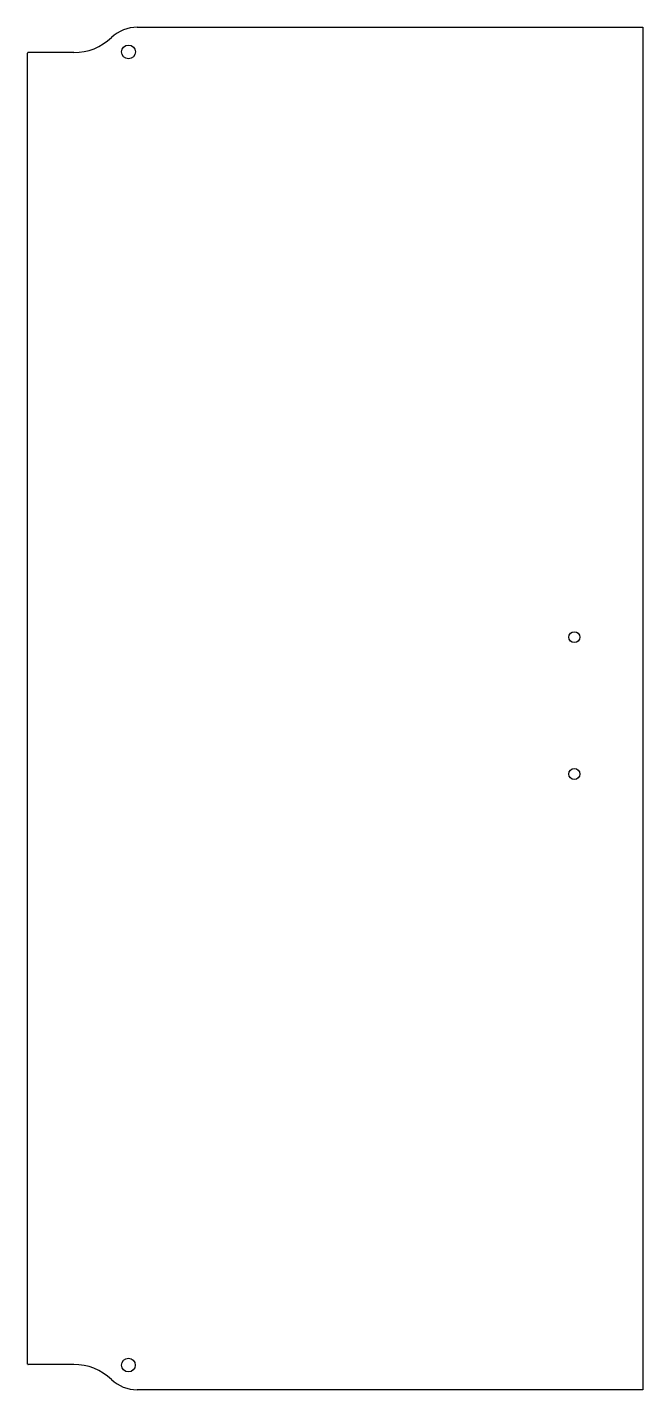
# Model space of a CAD drawing. Header units: inches. Extents: x 4043 to 4943, y 1591 to 3583.
import ezdxf

# ---------------------------------------------------------------- set-up
doc = ezdxf.new("R2010")
doc.units = ezdxf.units.IN
doc.layers.get('0').update_dxf_attribs({"lineweight": 25})

msp = doc.modelspace()

# ---------------------------------------------------------------- linework, layer by layer
for p, q in [((4204, 3582.6), (4943.1, 3582.6)), ((4943.1, 3582.6), (4943.1, 1591.1)), ((4043.9, 3545.3), (4043.2, 3544.6)), ((4111.2, 3545.6), (4044.6, 3545.6)), ((4043.2, 3544.6), (4043.1, 1629.1)), ((4043.8, 1628.4), (4043.1, 1629.1)), ((4111.1, 1628.1), (4044.5, 1628.1)), ((4943.1, 1591.1), (4204, 1591.1))]:
    msp.add_line(p, q)
for centre, radius in [((4191.2, 3546.6), 10), ((4843.1, 2691.1), 8), ((4843.1, 2491.1), 8), ((4191.1, 1627.1), 10)]:
    msp.add_circle(centre, radius)
for centre, radius, start, end in [((4111.2, 3625.6), 80, 270, 313.4613), ((4204, 3527.6), 55, 90, 133.4435), ((4044.6, 3544.6), 1, 90, 135), ((4044.5, 1629.1), 1, 224.9966, 269.9966), ((4111.1, 1548.1), 80, 46.5353, 89.9966), ((4204, 1646.1), 55, 226.5531, 269.9966)]:
    msp.add_arc(centre, radius, start, end)

doc.saveas('drawing.dxf')
